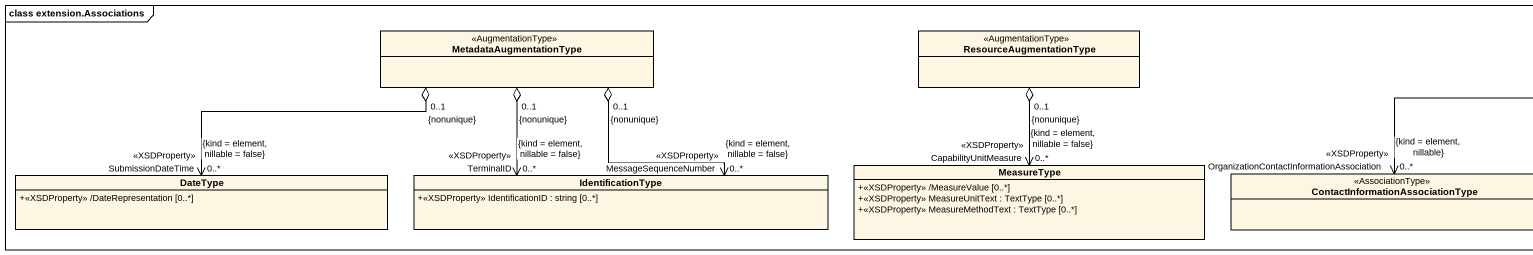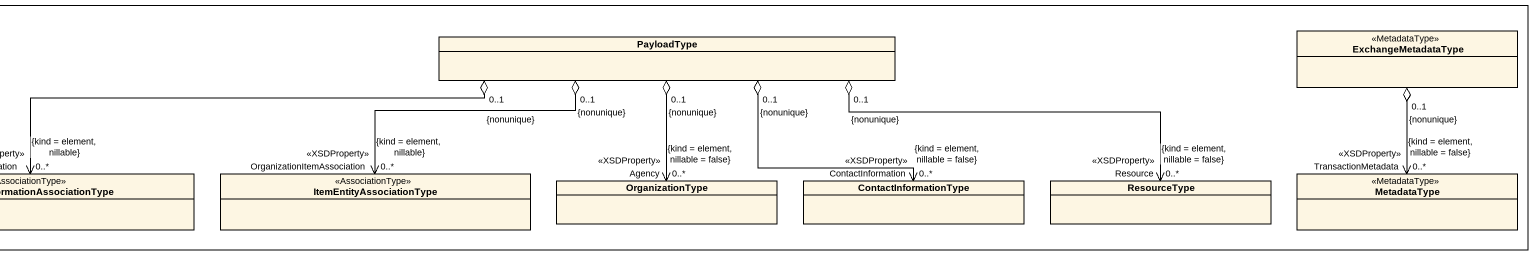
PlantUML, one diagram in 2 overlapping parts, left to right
@startuml
mainframe class extension.Associations
hide circle
hide empty members
skinparam classAttributeIconSize 0
class MetadataAugmentationType <<AugmentationType>>
class ResourceAugmentationType <<AugmentationType>>
class PayloadType
class ExchangeMetadataType <<MetadataType>>
class DateType {
  +<<XSDProperty>> /DateRepresentation [0..*]
}
class IdentificationType {
  +<<XSDProperty>> IdentificationID : string [0..*]
}
class MeasureType {
  +<<XSDProperty>> /MeasureValue [0..*]
  +<<XSDProperty>> MeasureUnitText : TextType [0..*]
  +<<XSDProperty>> MeasureMethodText : TextType [0..*]
}
class "ContactInformationAssociationType" as ContactInformationAssociatio <<AssociationType>>
class ItemEntityAssociationType <<AssociationType>>
class OrganizationType
class ContactInformationType
class ResourceType
class MetadataType <<MetadataType>>
MetadataAugmentationType "0..1\n{nonunique}" o-left-> "SubmissionDateTime\n<<XSDProperty>>\n0..*\n{kind = element, nillable = false}" DateType
MetadataAugmentationType "0..1\n{nonunique}" o--> "TerminalID\n<<XSDProperty>>\n0..*\n{kind = element, nillable = false}" IdentificationType
MetadataAugmentationType "0..1\n{nonunique}" o--> "MessageSequenceNumber\n<<XSDProperty>>\n0..*\n{kind = element, nillable = false}" IdentificationType
ResourceAugmentationType "0..1\n{nonunique}" o--> "CapabilityUnitMeasure\n<<XSDProperty>>\n0..*\n{kind = element, nillable = false}" MeasureType
PayloadType "0..1\n{nonunique}" o-left-> "OrganizationContactInformationAssociation\n<<XSDProperty>>\n0..*\n{kind = element, nillable}" ContactInformationAssociatio
PayloadType "0..1\n{nonunique}" o-left-> "OrganizationItemAssociation\n<<XSDProperty>>\n0..*\n{kind = element, nillable}" ItemEntityAssociationType
PayloadType "0..1\n{nonunique}" o--> "Agency\n<<XSDProperty>>\n0..*\n{kind = element, nillable = false}" OrganizationType
PayloadType "0..1\n{nonunique}" o-right-> "ContactInformation\n<<XSDProperty>>\n0..*\n{kind = element, nillable = false}" ContactInformationType
PayloadType "0..1\n{nonunique}" o-right-> "Resource\n<<XSDProperty>>\n0..*\n{kind = element, nillable = false}" ResourceType
ExchangeMetadataType "0..1\n{nonunique}" o--> "TransactionMetadata\n<<XSDProperty>>\n0..*\n{kind = element, nillable = false}" MetadataType
@enduml
